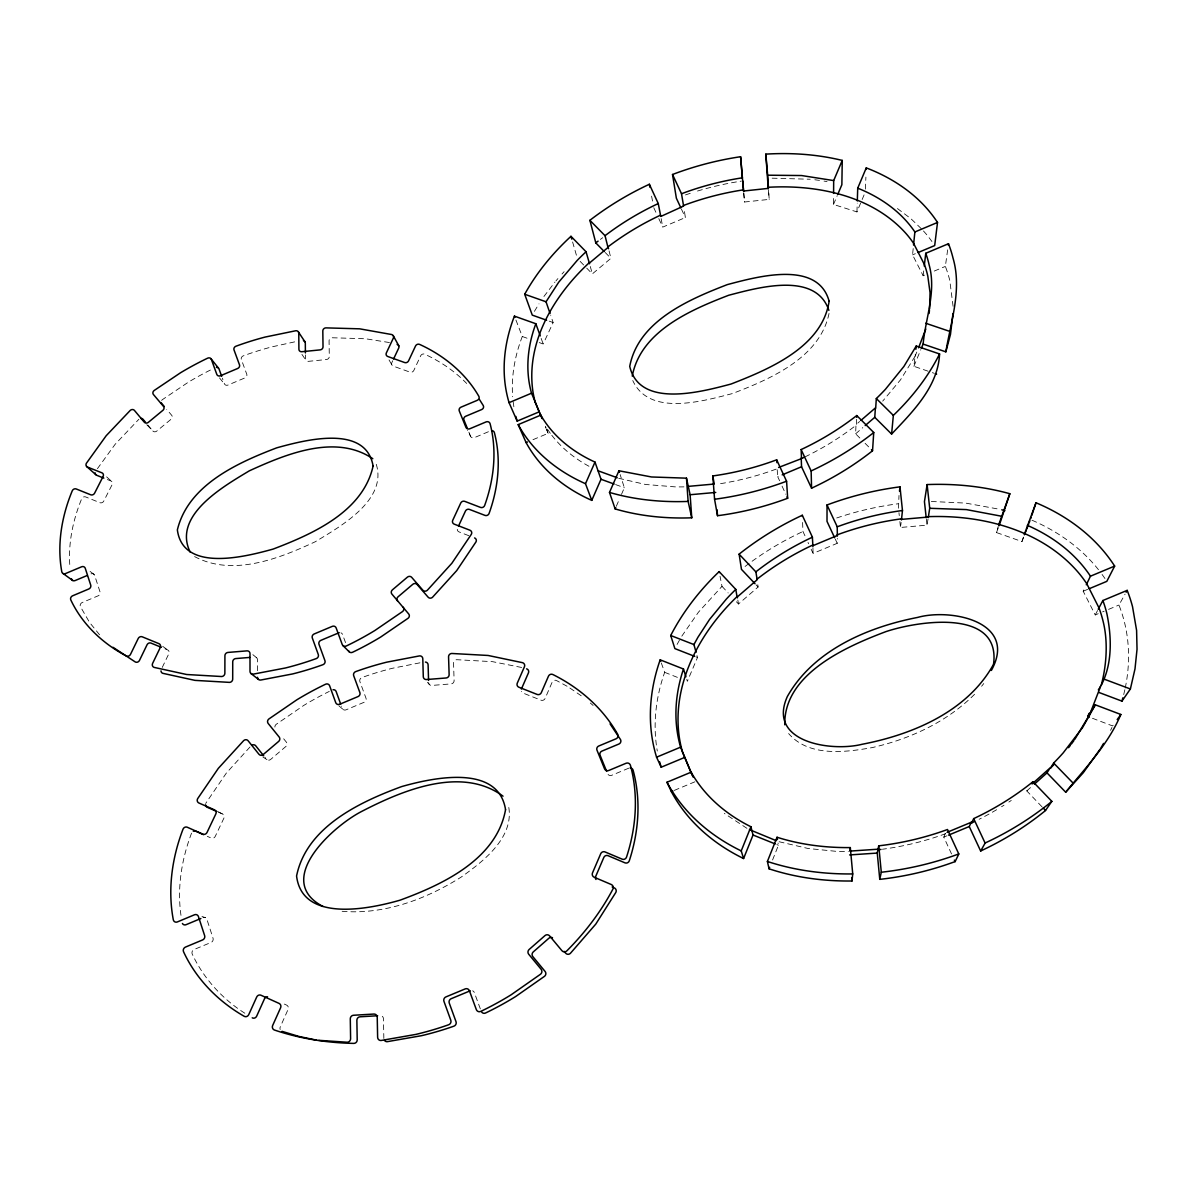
<?xml version="1.0" encoding="UTF-8"?>
<svg xmlns="http://www.w3.org/2000/svg" width="1197" height="1197" viewBox="0 0 1197 1197"><rect width="100%" height="100%" fill="white"/><g stroke="black" fill="none" stroke-linecap="round" stroke-linejoin="round"><path stroke-width="0.75" stroke-dasharray="5 3.75" d="M860.598 203.221L856.947 211.914L833.501 204.448L833.561 195.65M811.162 549.288L813.077 553.418L837.227 543.318L837.316 538.426M856.947 211.914L857.232 203.161M865.401 189.111L865.895 177.111M829.042 313.449C819.87 357.783 770.584 378.955 732.28 393.604C702.759 401.145 649.268 416.765 632.764 380.556M859.835 438.027L855.616 433.808L856.005 424.621L859.641 421.494M805.012 456.88A267.305 240.941 -13.7 0 0 856.394 425.01L856.603 419.115M924.548 275.145L923.156 275.729L912.563 254.856L913.191 248.542M923.156 275.729L923.695 270.926M898.498 508.246L898.992 495.453M928.079 371.19L913.895 366.297L915.286 354.387M928.019 519.094L927.002 525.169L900.503 527.458L901.132 522.431M953.081 306.297L949.79 280.502A134.797 122.782 -7.1 0 0 945.361 266.392L947.695 249.515M1125.225 688.051C1129.848 665.996 1129.803 642.879 1124.148 621.019A145.705 137.625 14.1 0 0 1118.956 605.054L1125.075 594.131M1123.729 694.574L1124.851 689.681M1023.54 537.408L1021.954 541.553L996.473 532.56L998.193 526.515M661.328 663.018L664.664 672.325C655.791 697.417 652.604 724.754 657.303 751.043M1021.954 541.553L1023.435 537.079M191.55 833.142C181.42 859.85 176.752 889.102 181.301 917.471M515.937 320.033L522.296 336.507C514.919 355.599 511.119 376.262 512.66 396.746M996.473 532.56L998.582 527.069M772.574 859.97L778.439 845.232L778.065 843.032M951.555 853.97L943.79 837.107L945.241 833.531M915.047 356.287L916.797 352.053M913.895 366.297L920.807 349.629M862.154 199.51L864.234 194.542M833.501 204.448L837.167 195.814M696.968 655.507L697.507 657.482L687.347 681.302L686.764 679.432M616.305 506.286L619.762 498.341M621.482 494.376L624.355 487.763L620.151 474.566M539.263 342.581L543.199 343.988L553.134 322.532L550.74 315.514M392.721 360.776L391.868 362.616A2.963 2.678 -28.4 0 0 393.274 366.132L409.943 372.117A2.963 2.693 -27.9 0 0 413.803 370.486L420.686 355.763A2.963 2.693 -27 0 1 424.755 354.207C440.301 361.404 454.74 371.115 466.665 383.459M1110.562 730.35L1111.953 727.417M1098.203 613.702L1095.24 614.944L1083.195 591.213L1085.41 586.62M162.253 667.432L168.852 653.712A3.082 2.813 -46.5 0 0 167.55 649.881L163.405 648.176M1095.24 614.944L1097.544 610.53M915.062 356.287L900.533 379.823L882.698 401.13M677.083 644.435L679.402 640.29M534.416 311.355L538.979 303.873M1041.988 806.793L1026.787 790.918L1027.31 790.035M681.811 636.161L698.464 612.161L722 586.335L720.04 576.311M97.406 468.7L115.121 444.311L138.897 419.249M1113.135 725.247L1112.641 725.951L1092.487 718.29M543.932 296.482L554.944 282.088M981.615 686.24L983.769 683.562M555.947 280.906L557.922 278.572M562.021 273.978L564.116 271.689M974.567 694.29C946.887 722.045 909.825 739.088 871.925 747.646C844.633 752.434 808.843 757.013 788.628 733.552M249.993 747.003L226.338 773.097L205.989 802.963A3.187 2.948 -54 0 0 205.719 803.561M1026.787 790.918L1030.572 787.536M736.424 601.777L738.489 603.991L758.105 587.009L757.477 582.026M855.616 433.808L862.798 427.628M586.71 268.128L592.335 273.904L610.919 258.313L609.049 250.786M658.799 218.617L662.719 227.116L685.387 217.555L683.936 208.233M488.421 431.728L474.356 437.653A3.007 2.783 -26.7 0 1 470.526 436.232L467.458 430.307M912.563 254.856L915.331 253.704M532.994 439.688L548.166 433.314L546.595 429.409M934.259 271.061L945.361 266.407M779.591 480.76L777.736 476.735L780.713 475.478M628.814 768.16L611.682 775.312A3.202 3.142 -36.5 0 1 607.552 773.621M1083.195 591.213L1087.624 589.373M674.285 790.394L694.903 781.806M1102.646 611.847L1104.128 611.233M1108.572 609.378L1118.941 605.054M943.79 837.107L946.962 835.79M294.627 341.878L272.033 346.846A300.656 279.44 -41.2 0 0 243.26 355.853A2.933 2.618 -33.5 0 0 241.345 359.504L246.777 374.257A2.933 2.633 -34 0 1 244.996 377.878L227.969 385.06A2.933 2.618 -34.7 0 1 224.378 383.713L222.358 378.162M419.908 662.824L392.511 668.255A325.808 311.714 -70.8 0 0 361.883 677.562A3.127 2.933 -43.7 0 0 359.893 681.602L366.013 698.255A3.142 2.948 -45 0 1 364.187 702.25L346.083 709.821A3.142 2.948 -46 0 1 342.192 708.22L341.444 706.125M743.741 193.241L744.519 202.009L769.192 199.39L768.594 189.844M772.14 178.188L810.189 179.251M931.341 501.483L965.59 503.084L1000.183 509.383M342.133 911.291C384.207 914.867 425.937 899.276 461.114 877.132C484.067 860.867 515.832 836.314 508.171 804.339M814.843 179.774L819.466 180.373M824.03 181.076L827.052 181.6M389.444 342.551L365.489 338.751L332.093 337.763A2.933 2.633 -30.2 0 0 329.07 340.771L329.295 356.541A2.948 2.648 -30.8 0 1 326.467 359.534L308.362 361.344A2.948 2.648 -31.5 0 1 305.474 358.92L305.43 354.925M521.653 667.477L492.565 661.672L456.715 659.697A3.127 2.978 -38.4 0 0 453.543 662.973L454.112 680.614A3.127 2.978 -40 0 1 451.149 683.891L431.773 685.432A3.127 2.978 -41.1 0 1 428.616 682.649M779.142 841.745L808.11 848.493L835.805 851.291A246.582 235.495 2.7 0 0 848.389 851.531M201.964 916.483L205.36 917.62M932.343 372.656L933.78 373.15M549.214 321.14L553.134 322.532M522.296 336.507L528.82 338.841M618.729 478.291L645.497 484.471L675.228 486.88A229.884 208.473 -13.6 0 0 683.951 486.865M615.587 484.576L624.355 487.763M468.745 535.672L459.035 531.917A3.052 2.858 -30.6 0 1 457.553 528.146M696.085 656.929L697.507 657.482M664.664 672.325L677.397 677.367M107.386 479.548L110.962 480.97A2.978 2.648 -40.8 0 1 112.159 484.59L103.78 501.079A2.993 2.663 -41.5 0 1 99.92 502.695L85.63 496.92A2.993 2.648 -41.8 0 0 81.68 498.76C72.718 520.62 67.81 544.485 70.039 568.156M776.853 844.588L778.439 845.232M218.722 812.329L222.582 814.02A3.202 2.963 -54.7 0 1 223.929 818.105L215.265 836.359A3.217 2.963 -55.8 0 1 211.181 838.05L207.305 836.344M1031.964 520.216C1056.771 530.855 1079.604 546.745 1096.826 567.662A145.72 137.655 14.1 0 1 1098.622 569.907M284.362 1004.088L286.607 1005.106A3.352 3.127 -67.2 0 1 288.073 1009.445L280.293 1026.876A3.367 3.127 -68.3 0 0 280.188 1029.555M217.704 811.506L222.582 814.02M567.049 686.24L556.5 680.539A3.157 3.037 -32.7 0 0 552.161 682.17L545.114 698.45A3.157 3.037 -35.1 0 1 541.014 700.185L522.984 693.048A3.142 3.022 -36 0 1 521.338 691.417M746.943 828.324L724.32 813.406M588.954 466.261C574.38 458.346 561.139 447.708 551.129 434.406M244.846 1013.231C222.268 998.941 203.58 978.368 192.238 954.114A3.307 3.037 -62.3 0 1 194.079 949.52L211.091 942.428A3.292 3.037 -61.8 0 0 213.036 938.209L206.901 919.371A3.277 3.022 -60.6 0 0 202.996 917.62M569.877 688.036L582.176 696.43M194.587 556.59C232.816 576.954 279.021 558.64 315.26 541.747C341.19 525.992 389.249 499.119 375.544 462.162M262.801 756.923L267.29 759.856M897.436 208.547L910.857 218.647L922.363 229.704M162.687 646.32L168.418 650.465M90.104 571.433L94.129 574.455M252.851 654.654L256.607 657.737M338.901 705.826L342.776 709.163M590.316 703.013L593.114 705.452M106.623 476.87L111.785 481.523M865.102 443.309L869.321 447.558M605.233 252.522L610.919 258.313M580.156 261.395L583.897 265.24M146.737 424.711L152.797 430.95A2.948 2.633 -38 0 0 156.762 431.085L171.126 419.204A2.948 2.618 -37.2 0 0 171.71 415.314L166.727 409.434M756.025 584.794L758.105 587.009M722 586.335L728.165 592.949M427.449 682.35L429.573 684.714M99.56 634.769L89.536 622.395L80.423 606.655A3.052 2.723 -45.7 0 1 82.204 602.525L98.184 595.807A3.037 2.723 -45 0 0 100.069 592.006L94.638 575.353A3.037 2.708 -44.5 0 0 91.032 573.872M923.486 230.991L925.76 233.565A134.797 122.797 -7.1 0 1 931.924 241.51M147.889 425.1L152.797 430.95M219.5 377.893L224.901 384.551M283.674 738.803L286.397 742.17A3.157 2.948 -49.7 0 1 285.859 746.509L270.702 759.407A3.157 2.948 -50.7 0 1 266.437 759.152L265.091 757.492M301.928 354.387L305.684 359.893M389.025 359.893L391.778 364.711M681.422 209.071L685.387 217.555M835.311 539.189L837.227 543.318M653.771 207.709L656.569 213.769M782.06 486.132L785.786 494.211M802.588 522.461L802.948 531.453L805.476 536.929M808.005 542.421L808.633 543.782M545.892 427.942L545.338 426.596L546.146 428.287M546.46 429.274L548.166 433.314M468.88 432.177L470.526 436.232M345.529 642.594L342.522 634.425A3.097 2.888 -41.6 0 0 340.98 632.839M480.341 1008.891L474.371 992.642A3.352 3.217 -73.4 0 0 472.68 990.817M541.164 338.407L543.199 343.988M572.6 241.974L576.969 257.16M590.301 266.512L592.335 273.904M651.587 196.143L652.963 203.415M661.163 218.617L662.719 227.116M737.831 600.056L738.489 603.991M513.169 401.818L513.872 406.8M926.358 519.274L927.002 525.169M898.962 512.675L899.276 515.623M899.89 521.533L900.503 527.458M768.369 190.203L769.192 199.39M743.741 192.777L744.519 202.009M777.197 469.733L777.736 476.735M812.928 547.657L813.077 553.418M383.848 1038.487L383.444 1018.752A3.367 3.187 -70.9 0 0 380.182 1015.595M257.505 670.709L257.49 659.756A3.097 2.858 -45.3 0 0 254.497 657.033M685.477 194.931A297.469 277.854 -7.2 0 1 692.105 192.717M697.507 191.041A297.469 277.854 -7.2 0 1 741.287 181.136M600.385 239.4A297.425 277.884 -7.4 0 1 602.719 237.709M776.12 469.134A267.275 240.956 -13.8 0 1 718.439 483.977M550.321 433.314A113.281 104.438 -16.1 0 1 546.52 427.748M745.073 566.465A323.624 310.726 27.1 0 1 802.978 531.498M1102.063 574.44A145.72 137.655 14.1 0 1 1105.804 579.812M836.733 517.972A323.699 310.666 27 0 1 898.034 503.787M945.75 833.651A286.427 272.138 0.5 0 1 882.458 849.242M1011.27 800.449A286.487 272.093 0.7 0 1 1008.862 802.065M1003.999 805.207A286.487 272.093 0.7 0 1 1001.545 806.748M996.622 809.726A286.487 272.093 0.7 0 1 979.131 819.272M274.891 727.073A3.142 2.918 -48.7 0 1 276.193 724.335L303.754 705.437A325.823 311.699 -70.8 0 1 329.28 691.417M161.67 400.456A2.948 2.603 -36.9 0 1 162.463 399.603L188.528 382.067A300.671 279.425 -41.2 0 1 211.929 369.289"/><path stroke-width="1.5" d="M901.446 519.887L902.478 510.55L899.979 486.85A332.961 319.285 26.1 0 0 827.037 504.969L827.007 521.383L834.668 537.812M833.591 193.42L833.681 180.582L842.254 160.413C817.297 154.323 791.412 152.573 765.811 154.129L768.265 188.887M842.254 160.413L841.865 184.712L837.691 194.572M837.361 535.957L837.212 526.74L827.007 504.925M857.306 200.946L857.725 188.168L866.269 167.894C889.85 176.902 911.905 190.862 928.348 210.193A138.373 125.58 -7.4 0 1 937.52 222.447L934.692 245.565L918.099 252.537M866.209 169.435L866.269 167.894M856.678 417.334L856.753 415.539A270.761 243.56 -13.8 0 1 801.122 449.563M952.962 313.614L950.478 334.352L945.839 351.843L923.111 344.093C925.58 317.774 936.503 291.544 929.141 264.896A115.81 105.112 -7.5 0 0 925.76 253.285L948.488 243.724A138.358 125.565 -7.4 0 1 953.036 258.148C962.164 289.494 950.957 321.065 945.839 351.843M811.536 488.196A285.694 258.118 -13.6 0 0 872.538 450.775L873.735 432.491L856.753 415.539M865.192 425.563L874.768 417.319L875.396 407.923L860.852 420.446M875.68 408.192L876.324 398.556A233.131 210.657 -12.7 0 0 885.421 389.309L903.9 366.462L916.244 346.008L939.57 353.968C938.044 386.721 912.877 411.529 891.6 434.062L874.768 417.319M632.255 376.112C640.649 331.374 690.37 310.008 728.659 295.27C757.881 287.654 815.726 271.091 828.893 310.367M850.05 850.543L850.304 847.581C825.556 847.85 800.673 844.738 777.048 837.257L767.397 861.466L769.058 868.827C795.736 877.625 823.955 881.336 851.995 880.992L852.728 873.93L850.304 847.581M891.6 434.062L893.351 415.389C911.905 397.584 928.034 377.025 939.57 353.968M929.605 308.931L930.054 292.681L927.81 276.133A114.299 103.944 -7.4 0 0 924.473 264.642L913.685 243.575L914.882 231.964A115.825 105.141 -7.5 0 0 907.401 222.238C894.069 206.886 876.503 195.68 857.725 188.168M913.535 244.996L913.685 243.575M924.249 266.063L925.76 253.285M899.486 491.174L899.979 486.85M915.87 349.24L916.244 346.008M929.052 313.494L929.471 310.442M948.293 245.176L948.488 243.724M999.121 525.707L1009.834 493.718C982.976 486.251 954.937 483.513 927.121 484.576L924.443 501.648L926.209 517.807M928.274 517.553L929.71 508.291L927.121 484.576M954.383 860.119L955.101 861.66L958.812 854.015L947.485 829.506A290.377 275.579 0.2 0 1 878.763 845.83L881.291 872.194L879.765 879.316L877.251 853.072L877.97 849.197L849.93 851.097M878.748 845.77L877.97 849.197M993.54 664.23C1001.126 608.016 917.755 620.944 885.9 631.627C845.755 646.724 783.661 674.165 784.768 724.813M928.318 516.655A257.041 246.343 21.7 0 1 941.964 516.535C992.104 517.403 1045.22 533.563 1078.557 572.764A123.665 116.737 13.7 0 1 1086.816 583.792L1098.966 607.837A123.65 116.722 13.6 0 1 1102.976 620.824C1108.377 641.757 1106.417 666.071 1101.21 685.297C1112.507 663.766 1111.729 637.133 1106.881 613.702A125.386 118.264 13.3 0 0 1102.871 600.52L1127.17 590.375A149.82 141.246 13.4 0 1 1132.542 606.744L1136.596 630.4L1137.03 649.283L1134.995 668.899L1130.387 688.978L1121.948 701.128L1098.711 692.375M1121.948 701.128L1122.846 697.851M998.627 524.989L1009.834 493.718M925.805 329.07L918.548 347.833M684.639 757.447L661.193 767.217L656.569 757.192A147.141 143.161 5.5 0 1 652.574 740.599C647.772 713.607 651.078 685.567 660.19 659.831L683.487 669.018C676.514 689.756 673.941 712.17 677.562 733.821A123.201 119.835 5.6 0 0 680.584 747.167L691.043 772.649M1024.273 534.565L1036.004 502.77C1062.128 513.693 1086.248 530.136 1104.382 552.056A149.834 141.261 13.4 0 1 1114.661 566.091L1106.806 581.368L1089.105 588.759M1030.722 518.496L1031.066 517.478M1031.754 515.413L1033.505 510.206M1033.864 509.159L1036.004 502.77M991.37 670.44C1018.213 621.842 951.256 608.016 917.59 617.428C867.511 627.198 813.496 650.225 787.357 696.504C766.634 742.394 831.526 752 862.02 744.295C912.698 734.599 967.774 711.362 993.66 664.096M535.418 402.641L539.129 411.873L517.164 421.105L509.054 402.656A137.086 126.194 -16.3 0 1 505.703 388.023C501.752 363.828 505.583 338.841 514.426 316.128L535.837 323.744C529.044 342.058 526.067 362.018 528.999 381.439A114.777 105.635 -16.2 0 0 531.528 393.2L541.732 417.663M1089.39 717.108L1087.849 716.524L1089.016 713.427M1024.587 534.655L1025.111 533.278M1025.649 531.887L1026.173 530.51M1026.697 529.134L1027.744 526.396M1028.283 525.019L1028.807 523.643M1029.33 522.266L1029.854 520.89M769.058 868.827L769.641 867.346M743.591 858.533L741.227 850.902L750.923 826.753C730.574 816.653 712.095 802.274 698.644 783.84A123.186 119.82 5.5 0 1 691.118 772.185L666.983 782.24L671.352 791.621A143.131 139.465 6.7 0 0 680.195 806C696.16 828.773 718.679 846.444 743.591 858.533L753.033 835.012L750.923 826.753M921.391 348.252L923.111 344.093M609.497 492.431L618.939 470.765L651.512 476.975L686.465 478.172L690.115 494.735L691.761 517.807C665.981 518.75 639.961 516.191 615.153 508.934L609.497 492.431C634.964 499.837 661.672 502.426 688.125 501.423L691.761 517.807M615.153 508.934L615.737 507.603M591.767 500.376L601.014 479.264L594.999 462.087C576.625 453.738 559.717 441.513 547.493 425.309A114.762 105.62 -16.2 0 1 540.775 415.135L518.196 424.621L526.096 442.591A133.57 123.381 -16.2 0 0 534.027 455.159C548.555 475.284 569.218 490.366 591.767 500.376L585.498 483.708L594.999 462.087M521.383 689.068L528.446 672.879A3.142 3.007 -34.4 0 0 526.605 668.839M458.541 526.007L465.453 511.074A3.052 2.843 -29.5 0 1 469.433 509.413L484.98 515.383A3.052 2.858 -28.5 0 0 489.064 513.498C498.341 487.778 501.393 459.289 494.376 432.626A3.007 2.783 -25.7 0 0 491.982 430.651M393.589 358.95L398.751 347.983A2.948 2.678 -27.9 0 0 397.105 344.407M1087.849 716.524L1095.33 704.824L1120.841 714.474C1108.347 744.25 1085.649 767.606 1065.689 792.205L1047.001 772.873L1050.128 767.876L1032.188 783.87M948.563 835.132L969.241 826.529L971.261 822.279L971.605 822.982A286.487 272.093 0.7 0 0 974.089 821.726M971.605 822.982L973.685 818.613A290.437 275.534 0.4 0 0 1032.966 781.731M1086.292 584.764L1090.467 576.191L1114.661 566.091M1095.33 704.824L1082.567 727.581L1063.22 752.853A250.532 238.143 3.8 0 1 1053.644 763.043L1050.427 768.19L1053.659 764.883M1098.247 609.183L1102.871 600.52M694.679 656.36L674.884 648.609L670.709 635.502C683.008 611.607 699.781 590.181 719.143 571.612L735.796 589.403L737.023 596.645C699.153 632.929 670.874 685.597 679.612 739.222A121.51 118.279 6.2 0 0 682.604 752.389L693.078 777.048M696.085 652.32L693.916 644.555L697.941 637.253L709.612 619.358L726.414 598.994A260.018 250.188 21.4 0 1 735.796 589.403M969.241 826.529L980.672 851.037L985.116 843.077L973.685 818.613M1126.123 592.261L1127.17 590.375M546.595 320.212L532.276 315.125L524.705 294.253C536.72 272.512 552.76 253.151 570.969 236.318L586.051 251.759L589.537 263.789M550.081 313.584L546.041 301.779L558.715 282.193L577.134 260.497A239.624 222.238 -9.7 0 1 586.051 251.759M1101.016 747.721L1103.589 743.412M1031.829 783.541L1032.936 781.686L1051.834 801.347L1045.52 810.459L1043.171 808.005M1098.337 689.891L1099.041 688.754M1099.519 687.991L1100.477 686.45M1100.716 686.076L1089.704 714.549L1074.816 739.297M1100.133 749.142L1083.255 772.753L1065.689 792.205M1117.19 719.577L1119.27 716.674M1119.779 715.941L1120.841 714.474M1071.315 744.115L1073.963 740.509M1068.592 747.676L1070.402 745.297M589.104 262.846C554.241 295.195 525.857 341.893 532.845 391.03A113.281 104.453 -16.1 0 0 535.343 402.671M1034.373 784.155L1047.001 772.873M812.898 546.191L812.389 537.124L802.289 515.264A332.871 319.345 26.2 0 0 739.103 554.136L755.876 571.882L757.177 579.737L737.307 596.944L737.457 597.827M589.358 263.101L608.181 247.33L608.525 248.722M660.774 216.462L683.592 206.064L681.497 193.705L672.519 174.493A305.474 284.482 -7.6 0 1 740.599 156.717L743.442 189.844A278.602 259.884 -7.4 0 0 683.352 205.54M87.067 575.548L75.127 580.56A3.037 2.708 -44.8 0 1 71.461 578.764M509.054 402.656L531.528 393.2M914.882 231.964L937.52 222.447M526.096 442.591L527.473 442.007M778.589 467.473L801.496 458.616A267.305 240.941 -13.7 0 0 803.83 457.449M782.195 474.865L801.541 466.755L801.212 457.987M812.883 545.712L837.376 535.463M200.887 918.503L186.074 924.683A3.277 3.007 -60.5 0 1 182.423 923.486M656.569 757.192L680.584 747.167M671.352 791.621L672.819 791.008M470.212 990.802L451.149 998.717A3.367 3.217 -73 0 0 449.264 1003.086L456.012 1021.684A3.382 3.217 -74.7 0 1 453.962 1026.143A307.988 290.706 -47.6 0 1 421.449 1035.704L387.304 1041.659A3.382 3.202 -72.5 0 1 384.476 1040.388M947.066 832.334L971.261 822.279M688.305 486.371L714.28 484.037M690.115 494.735L715.761 492.431M901.506 519.378L928.363 517.044M249.799 657.422L235.704 658.574A3.097 2.858 -45.7 0 0 232.727 661.791L232.697 679.133A3.112 2.858 -46.8 0 1 229.51 682.38L194.976 680.375L162.837 673.327A3.097 2.813 -47.4 0 1 160.996 670.904M849.616 854.927L877.251 853.072M377.654 1015.744L360.013 1016.807A3.367 3.172 -70.2 0 0 356.871 1020.338L357.2 1039.849A3.382 3.172 -71.3 0 1 353.848 1043.395C326.916 1042.871 299.938 1038.652 274.397 1030.019A3.411 3.172 -68 0 1 272.662 1025.485L280.577 1007.829A3.396 3.157 -66.9 0 0 279.096 1003.415L260.961 995.231A3.396 3.142 -66 0 0 256.697 997.026L248.737 1014.637A3.396 3.142 -66.5 0 1 244.233 1016.313C218.213 1001.44 196.188 979.101 183.545 951.75A3.352 3.067 -62.1 0 1 185.415 947.111L202.652 939.914A3.337 3.067 -61.5 0 0 204.642 935.635L198.433 916.558A3.322 3.052 -60.4 0 0 194.498 914.777L177.336 921.944A3.322 3.052 -60.3 0 1 173.311 919.79C167.565 889.446 172.009 857.86 183.006 829.207A3.247 2.993 -55.5 0 1 187.256 827.232L202.877 834.174A3.262 3.007 -55.6 0 0 207.021 832.454L215.819 813.96A3.247 2.993 -54.5 0 0 214.458 809.83L198.882 802.992A3.232 2.978 -53.8 0 1 197.67 798.638L218.318 768.369L243.649 740.629A3.202 2.963 -50.1 0 1 248.093 740.734L258.941 754.26A3.202 2.978 -50.5 0 0 263.25 754.514L278.632 741.437A3.202 2.978 -49.5 0 0 279.185 737.053L268.173 723.452A3.187 2.963 -48.5 0 1 268.861 718.993L296.796 699.841A330.387 315.858 -70.4 0 1 325.554 684.235A3.172 2.963 -45.1 0 1 329.624 685.761L335.729 702.639A3.187 2.978 -45.8 0 0 339.664 704.27L358.008 696.594A3.172 2.993 -44.7 0 0 359.863 692.539L353.684 675.692A3.172 2.963 -43.5 0 1 355.689 671.607A330.372 315.888 -70.4 0 1 386.736 662.165L419.459 655.911A3.157 2.993 -40 0 1 422.795 658.694L423.289 676.709A3.172 3.007 -40.9 0 0 426.491 679.537L446.107 677.981A3.172 3.022 -39.8 0 0 449.129 674.644L448.561 656.794A3.172 3.007 -38.2 0 1 451.763 653.472L488.077 655.462L522.565 662.689A3.187 3.052 -34.2 0 1 524.436 666.789L517.269 683.173A3.187 3.067 -35.8 0 0 518.885 687.213L537.139 694.44A3.202 3.082 -35 0 0 541.298 692.674L548.465 676.185A3.187 3.082 -32.5 0 1 552.849 674.524C579.543 687.751 602.959 708.205 617.682 734.27A3.232 3.157 -30.4 0 1 616.066 738.788L598.784 746A3.232 3.172 -34.4 0 0 596.989 750.19L604.53 768.788A3.247 3.187 -36.2 0 0 608.734 770.494L626.091 763.252A3.247 3.202 -32.4 0 1 630.43 765.317C638.614 795.421 636.176 827.666 626.525 857.112A3.307 3.262 -60.1 0 1 622.126 859.147L605.024 851.935A3.307 3.262 -59.2 0 0 600.729 853.7L592.5 872.912A3.322 3.262 -64.3 0 0 594.191 877.236L611.293 884.523A3.337 3.277 -69.4 0 1 612.894 889.132C600.834 911.964 584.989 932.672 566.78 950.927A3.382 3.292 -75.8 0 1 561.962 950.732L549.632 935.919A3.367 3.277 -72.6 0 0 545.009 935.575L529.134 949.49A3.382 3.277 -73.1 0 0 528.715 954.233L541.119 969.271A3.396 3.292 -76.1 0 1 540.58 974.178L511.194 994.752A312.118 294.267 -47.4 0 1 480.73 1011.42A3.426 3.277 -75.2 0 1 476.331 1009.595L469.419 990.772A3.411 3.262 -72.9 0 0 465.199 988.902L445.868 996.936A3.411 3.247 -72.6 0 0 443.952 1001.35L450.79 1020.218A3.426 3.262 -74.3 0 1 448.695 1024.737A312.133 294.253 -47.4 0 1 415.733 1034.432L381.125 1040.477A3.441 3.232 -72.2 0 1 377.624 1037.26L377.235 1017.241A3.411 3.217 -70.6 0 0 373.928 1014.054L353.474 1015.265A3.411 3.217 -69.9 0 0 350.287 1018.856L350.601 1038.637A3.426 3.217 -71 0 1 347.205 1042.243L318.776 1040.328M765.811 154.129L767.666 175.196L801.586 175.54L833.681 180.582M929.71 508.291L966.338 509.593L1001.156 516.146M852.728 873.93C823.88 874.289 794.853 870.503 767.397 861.466M316.681 1040.178L298.936 1036.437L281.998 1031.335M1001.769 509.802L1004.926 510.655M925.685 323.25L949.012 331.135M935.201 373.629L936.623 374.122M524.705 294.253L546.041 301.779M598.051 470.78L617.248 477.753M601.014 479.264L614.121 484.037M1104.876 679.417L1130.387 688.978M670.709 635.502L693.916 644.555M103.825 478.127L96.703 475.284A2.978 2.633 -40.6 0 1 95.191 472.875M776.15 840.638L749.472 829.626M753.033 835.012L775.252 843.945M161.341 647.323L151.002 643.103A3.082 2.798 -46.5 0 0 147.051 644.764L139.48 660.415A3.082 2.798 -47.2 0 1 135.321 661.986L112.997 647.293M612.146 886.962L614.27 887.86A3.292 3.232 -70.7 0 1 615.842 892.408L595.807 924.069L570.385 953.351A3.337 3.247 -76.5 0 1 565.642 953.171L564.116 951.331M216.807 811.491L207.201 807.257A3.187 2.948 -54 0 1 205.54 804.848M203.445 834.623L195.739 831.212A3.217 2.948 -55.7 0 0 193.301 831.257M1027.355 525.348C1048.153 534.416 1067.395 547.613 1082.073 565.029A125.416 118.279 13.3 0 1 1090.467 576.191M585.498 483.708C562.395 473.488 541.209 458.077 526.306 437.489A137.071 126.179 -16.3 0 1 518.196 424.621M322.936 906.458C272.961 880.289 332.975 826.065 361.733 811.401C402.387 790.364 461.458 765.511 503.039 796.17M741.227 850.902C715.611 838.513 692.479 820.379 676.066 796.993A147.126 143.146 5.4 0 1 666.983 782.24M63.127 573.558L72.793 580.545M250.951 673.507L258.462 679.402M372.806 458.705C335.579 433.509 286.083 454.037 249.305 470.84C223.615 486.341 172.084 515.548 190.218 552.191M86.588 466.441L95.805 474.655M876.324 398.556L893.351 415.389M342.866 645.497L349.18 651.781M871.446 449.668L872.508 450.73M660.639 215.744L658.245 203.505L649.358 184.263A305.43 284.512 -7.7 0 0 589.867 220.308L605.054 235.719L607.867 247.001M604.29 251.565L595.807 242.916L589.897 220.338M1053.644 763.043L1072.587 782.569M754.978 583.687L741.467 569.353L739.133 554.166M164.243 406.486L161.76 403.554A2.948 2.603 -36.9 0 1 161.371 402.88M145.436 422.167L142.982 419.249A2.948 2.618 -38 0 0 140.767 418.396M263.744 755.816L255.709 745.806A3.157 2.933 -50.3 0 0 252.088 745.133M210.822 358.561L218.438 368.048M610.081 723.901L620.495 739.566A3.187 3.127 -30.5 0 1 618.909 744.025L601.852 751.132A3.187 3.127 -34.7 0 0 600.086 755.262L606.61 771.317M298.517 332.123L305.07 341.968M479.413 399.439L483.244 405.529A2.993 2.753 -25.6 0 1 481.673 409.554L465.663 416.287A3.007 2.768 -26.6 0 0 463.942 420.012L467.234 428.107M393.379 335.923L398.796 345.783M801.541 466.755L811.566 488.241L811.147 470.99L801.152 449.623L801.496 458.616M680.869 207.859L676.365 198.193L672.519 174.493M712.813 475.942A270.731 243.575 -13.9 0 0 776.673 459.813L786.594 481.284L787.656 498.266A285.664 258.133 -13.7 0 1 717.512 515.712L714.564 499.209L712.813 475.897L714.04 482.93M787.028 496.905L787.656 498.266M539.129 411.873L540.82 415.883M540.775 415.135L541.478 416.885M541.702 417.469L542.166 418.621M514.426 316.128L514.934 317.429M691.118 772.185L692.18 774.953M535.837 323.744L540.266 335.893M221.684 376.307L219.006 368.93A2.933 2.603 -34.6 0 0 216.403 367.359M340.681 704.045L336.148 691.552A3.127 2.933 -45.3 0 0 333.02 689.741M660.19 659.831L660.759 661.432M618.939 470.765L619.462 472.396M683.487 669.018L685.926 676.769M570.969 236.318L571.792 239.146M719.143 571.612L719.322 572.555M649.358 184.263L649.926 187.256M777.048 837.257L777.452 839.546M851.695 877.715L851.995 880.992M743.546 191.026L768.504 188.363M740.599 156.762L742.364 177.814A282.357 262.981 -7.6 0 0 681.512 193.749M742.753 180.956L743.636 191.46M717.078 509.847L717.512 515.668M776.703 459.872L776.913 462.67M686.465 478.172L688.125 501.423M767.666 175.196L768.429 187.271A236.797 219.485 -8.2 0 1 781.087 186.867C826.409 186.612 875.411 198.867 906.368 233.924A114.314 103.959 -7.4 0 1 913.745 243.545M802.289 515.264L802.334 516.311M428.556 680.42L428.107 664.844A3.127 2.963 -40.1 0 0 425.429 662.076M305.415 352.935L305.31 343A2.933 2.633 -31.2 0 0 303.425 340.666M786.564 481.224A293.07 263.759 -13.8 0 1 714.564 499.254M517.164 421.105A133.57 123.396 -16.2 0 1 515.877 416.436M605.024 235.689A282.312 262.996 -7.7 0 1 658.275 203.55M873.765 432.536A293.1 263.744 -13.7 0 1 811.117 470.945M595.777 242.886A297.425 277.884 -7.4 0 1 598.081 241.136M607.837 246.971A278.557 259.899 -7.5 0 1 660.4 215.221M958.782 853.94A314.362 298.412 0.4 0 1 881.291 872.239M837.242 526.8A307.779 295.135 26.1 0 1 902.463 510.506M1045.55 810.504A305.983 291.021 1.2 0 1 980.642 850.977M955.071 861.601A305.923 291.066 1 0 1 879.765 879.361M661.193 767.217A143.146 139.48 6.8 0 1 659.697 761.95M755.846 571.852A307.704 295.195 26.2 0 1 812.419 537.184M1051.864 801.392A314.422 298.367 0.6 0 1 985.086 843.017M880.977 849.436A286.427 272.138 0.5 0 1 878.029 849.795M837.092 534.879A303.44 291.095 26.6 0 1 901.446 518.825M756.803 579.333A303.365 291.155 26.7 0 1 812.613 545.114M630.131 767.92A3.202 3.157 -32.7 0 1 633.093 770.21C641.173 799.925 638.794 831.735 629.278 860.808A3.262 3.232 -61.7 0 1 624.939 862.828L608.061 855.69A3.262 3.217 -60.4 0 0 603.827 857.441L595.717 876.384A3.277 3.217 -65.5 0 0 595.986 879.481M552.52 937.775A3.322 3.232 -73.3 0 0 548.899 938.224L533.249 951.929A3.337 3.232 -73.8 0 0 532.845 956.612L545.099 971.455A3.352 3.247 -76.7 0 1 544.56 976.288L515.578 996.577A307.973 290.721 -47.6 0 1 485.548 1013.006A3.382 3.232 -75.6 0 1 481.688 1012.093M267.559 996.772A3.337 3.112 -66.3 0 0 264.492 998.792L256.667 1016.163A3.352 3.112 -66.8 0 1 252.223 1017.824M403.165 607.178A3.127 2.933 -37.7 0 1 402.566 611.532L374.885 630.49A291.933 261.634 -34.8 0 1 346.277 646.006A3.142 2.933 -41.9 0 1 342.222 644.495L336.148 627.946A3.142 2.918 -41.5 0 0 332.257 626.375L314.153 633.976A3.142 2.918 -42.5 0 0 312.297 637.941L318.297 654.535A3.142 2.933 -43.5 0 1 316.277 658.589A291.933 261.634 -34.8 0 1 285.47 667.971L253.195 674.15A3.157 2.918 -45.9 0 1 250.008 671.382L249.993 653.622A3.142 2.888 -45.1 0 0 246.971 650.869L227.939 652.44A3.142 2.888 -45.6 0 0 224.916 655.687L224.871 673.253A3.157 2.888 -46.6 0 1 221.64 676.529L186.672 674.51L154.144 667.402A3.142 2.858 -47.2 0 1 152.603 663.422L160.263 647.532A3.127 2.843 -46.4 0 0 158.947 643.657L142.204 636.804A3.127 2.828 -46.3 0 0 138.209 638.51L130.518 654.34A3.127 2.828 -47.1 0 1 126.298 655.941C102.673 643.552 82.279 624.265 70.818 599.966A3.082 2.753 -45.6 0 1 72.628 595.792L88.802 588.984A3.082 2.753 -44.9 0 0 90.733 585.138L85.256 568.291A3.067 2.738 -44.3 0 0 81.605 566.794L65.491 573.572A3.067 2.738 -44.7 0 1 61.78 571.762C56.858 544.485 61.72 516.206 72.254 490.815A3.022 2.678 -41.7 0 1 76.249 488.975L90.718 494.795A3.022 2.678 -41.4 0 0 94.608 493.164L103.107 476.466A3.022 2.678 -40.7 0 0 101.91 472.815L87.486 467.069A3.007 2.663 -40.5 0 1 86.423 463.224L106.174 435.738L130.264 410.391A2.993 2.648 -38 0 1 134.408 410.391L144.313 422.212A2.993 2.648 -37.9 0 0 148.338 422.346L162.897 410.317A2.993 2.648 -37.2 0 0 163.48 406.396L153.425 394.501A2.978 2.633 -36.8 0 1 154.144 390.506L180.538 372.761A304.637 282.672 -41.1 0 1 207.635 358.172A2.963 2.633 -34.5 0 1 211.405 359.459L216.807 374.392A2.978 2.648 -34.6 0 0 220.457 375.753L237.679 368.481A2.978 2.648 -33.9 0 0 239.49 364.831L234.014 349.913A2.963 2.633 -33.4 0 1 235.959 346.217A304.622 282.687 -41.1 0 1 265.076 337.075L295.704 330.761A2.963 2.648 -31.2 0 1 298.771 333.185L298.906 349.27A2.978 2.663 -31.4 0 0 301.839 351.723L320.153 349.883A2.978 2.678 -30.8 0 0 323.025 346.846L322.816 330.911A2.978 2.663 -30.1 0 1 325.868 327.873L359.684 328.831L391.673 334.532A2.993 2.693 -27.9 0 1 393.334 338.138L386.347 352.935A2.993 2.708 -28.4 0 0 387.783 356.497L404.646 362.541A3.007 2.723 -27.9 0 0 408.551 360.881L415.539 345.993A2.993 2.723 -27 0 1 419.653 344.422C443.848 355.434 465.468 373.06 478.83 396.282A3.037 2.783 -25.6 0 1 477.244 400.337L461.025 407.16A3.037 2.798 -26.6 0 0 459.274 410.93L465.932 427.329A3.052 2.813 -26.7 0 0 469.808 428.765L486.087 421.913A3.052 2.813 -25.7 0 1 490.082 423.663C497.174 450.641 494.047 479.473 484.65 505.493A3.097 2.888 -28.5 0 1 480.506 507.408L464.765 501.363A3.082 2.873 -29.5 0 0 460.74 503.039L452.72 520.321A3.097 2.888 -30.6 0 0 454.217 524.136L469.957 530.226A3.097 2.903 -30.3 0 1 471.349 534.281L451.853 563.278L427.329 590.271A3.127 2.933 -35.3 0 1 422.87 590.211L411.693 577.343A3.112 2.918 -35.7 0 0 407.399 577.149L392.392 589.867A3.127 2.918 -37 0 0 391.913 594.101L408.686 613.941A3.097 2.903 -37.8 0 1 408.102 618.25L380.781 636.969A288.282 258.896 -34.9 0 1 352.546 652.275A3.097 2.903 -42.1 0 1 348.551 650.794M474.581 537.932A3.067 2.873 -30.4 0 1 475.957 541.942L456.715 570.595L432.536 597.258A3.082 2.903 -35.5 0 1 428.137 597.198L417.08 584.465A3.082 2.888 -35.8 0 0 412.845 584.271L398.032 596.839A3.082 2.888 -37.2 0 0 397.569 601.014M339.23 632.704A3.097 2.888 -41.6 0 0 338.691 632.884L320.826 640.365A3.097 2.888 -42.6 0 0 318.986 644.285L324.941 660.684A3.112 2.903 -43.7 0 1 322.951 664.694A288.282 258.896 -34.9 0 1 292.532 673.956L260.677 680.046A3.112 2.873 -46.1 0 1 257.52 677.307M829.132 301.255C822.159 347.025 769.402 369.095 731.053 384.028C701.786 391.748 639.617 408.85 629.727 366.402C638.285 321.125 688.634 299.534 727.387 284.587C756.878 276.821 817.82 259.644 829.132 301.255M505.553 809.666C496.635 859.237 442.815 884.508 399.963 900.204C369.23 909.032 302.228 922.977 296.572 875.995C306.447 827.217 359.07 802.214 401.653 786.579C432.536 777.781 498.281 763.506 505.553 809.666M373.09 466.022C363.05 511.613 312.911 533.922 273.185 549.064C245.624 556.71 183.036 572.854 177.365 529.897C188.183 484.994 237.29 462.88 276.791 447.813C304.547 440.167 365.923 423.813 373.09 466.022"/></g></svg>
